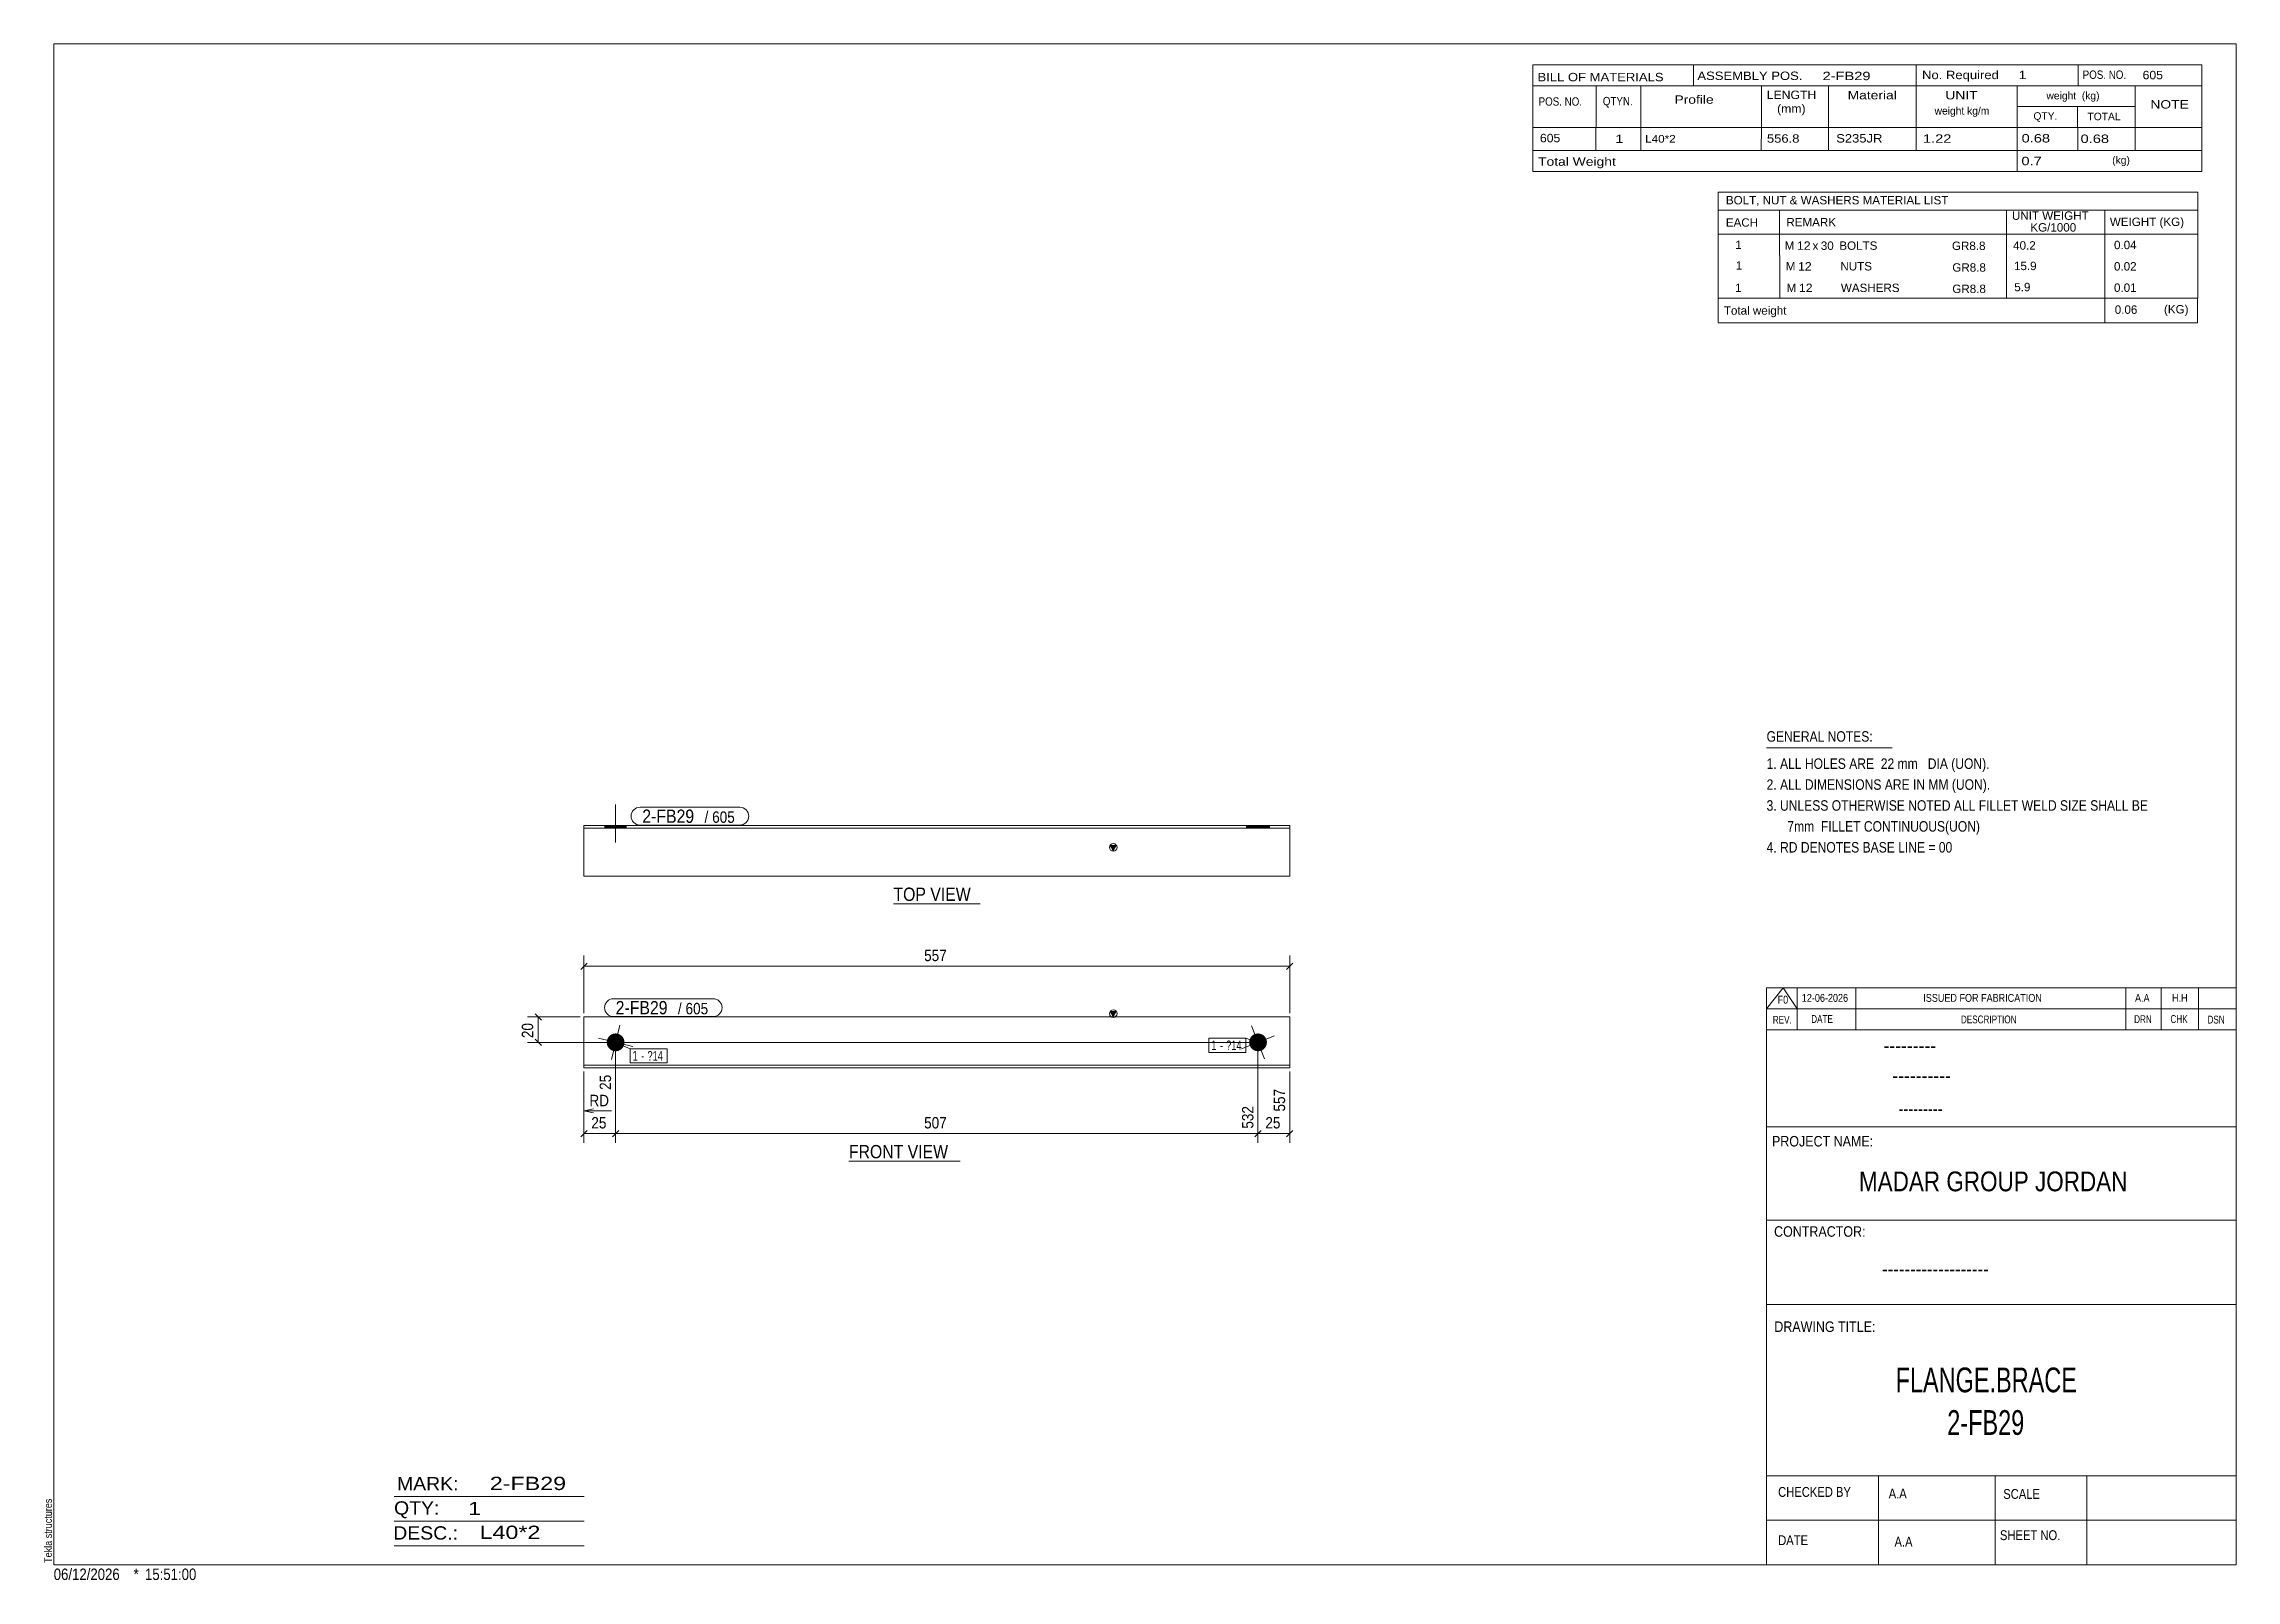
# Model space of a CAD drawing. Header units: millimetres. Extents: x 2 to 579, y 1 to 405.
import ezdxf

# ---------------------------------------------------------------- set-up
doc = ezdxf.new("R2010")
doc.units = ezdxf.units.MM
doc.linetypes.add('XKITLINE00', pattern=[0])
doc.linetypes.add('XKITLINE01', pattern=[4, 1, -1, 1, -1])
for name, color, linetype, lineweight in [('Bolt', 3, 'Continuous', 0), ('BoltMark', 7, 'Continuous', 0), ('Dimensions', 7, 'Continuous', 0), ('DrawingSheet', 5, 'Continuous', 0), ('OtherObjectType', 7, 'Continuous', 0), ('Part', 2, 'Continuous', 0), ('PartMark', 7, 'Continuous', 0)]:
    doc.layers.add(name, color=color, linetype=linetype, lineweight=lineweight)
doc.styles.add('@ARIAL_UNICODE_MS_BOLD', font='ARIAL.TTF')
doc.styles.add('ARIAL', font='ARIAL.TTF')
doc.styles.add('ARIAL_NARROW', font='ARIALN.TTF')
doc.styles.add('COMIC_SANS_MS_BOLD', font='COMICBD.TTF')
doc.styles.add('SWIS721_EX_BT', font='ARIAL.TTF')
doc.styles.add('SWISSE', font='ARIAL.TTF')

# ---------------------------------------------------------------- blocks, each defined once
blk = doc.blocks.new('*A1')
at = {"layer": 'Bolt'}
blk.add_hatch(color=3, dxfattribs=at).paths.add_polyline_path([(319.54, 141.61), (319.52, 141.67), (319.5, 141.72), (319.48, 141.78), (319.47, 141.83), (319.46, 141.89), (319.44, 141.94), (319.43, 142), (319.43, 142.06), (319.42, 142.11), (319.41, 142.17), (319.41, 142.23), (319.4, 142.28), (319.4, 142.34), (319.4, 142.4), (319.4, 142.46), (319.4, 142.51), (319.41, 142.57), (319.41, 142.63), (319.42, 142.68), (319.43, 142.74), (319.43, 142.8), (319.44, 142.85), (319.46, 142.91), (319.47, 142.97), (319.48, 143.02), (319.5, 143.08), (319.52, 143.13), (319.54, 143.18), (319.56, 143.24), (319.58, 143.29), (319.6, 143.34), (319.62, 143.4), (319.65, 143.45), (319.68, 143.5), (319.7, 143.55), (319.73, 143.6), (319.76, 143.65), (319.79, 143.69), (319.83, 143.74), (319.86, 143.79), (319.89, 143.83), (319.93, 143.88), (319.97, 143.92), (320, 143.97), (320.04, 144.01), (320.08, 144.05), (320.12, 144.09), (320.17, 144.13), (320.21, 144.17), (320.25, 144.2), (320.3, 144.24), (320.34, 144.27), (320.39, 144.31), (320.44, 144.34), (320.48, 144.37), (320.53, 144.4), (320.58, 144.43), (320.63, 144.46), (320.68, 144.48), (320.73, 144.51), (320.79, 144.53), (320.84, 144.55), (320.89, 144.58), (320.95, 144.6), (321, 144.61), (321.06, 144.63), (321.11, 144.65), (321.17, 144.66), (321.22, 144.68), (321.28, 144.69), (321.33, 144.7), (321.39, 144.71), (321.45, 144.71), (321.5, 144.72), (321.56, 144.73), (321.62, 144.73), (321.68, 144.73), (321.73, 144.73), (321.79, 144.73), (321.85, 144.73), (321.9, 144.73), (321.96, 144.72), (322.02, 144.71), (322.07, 144.71), (322.13, 144.7), (322.19, 144.69), (322.24, 144.68), (322.3, 144.66), (322.35, 144.65), (322.41, 144.63), (322.46, 144.61), (322.52, 144.6), (322.57, 144.58), (322.63, 144.55), (322.68, 144.53), (322.73, 144.51), (322.78, 144.48), (322.83, 144.46), (322.88, 144.43), (322.93, 144.4), (322.98, 144.37), (323.03, 144.34), (323.08, 144.31), (323.12, 144.27), (323.17, 144.24), (323.21, 144.2), (323.26, 144.17), (323.3, 144.13), (323.34, 144.09), (323.38, 144.05), (323.42, 144.01), (323.46, 143.97), (323.5, 143.92), (323.54, 143.88), (323.57, 143.83), (323.61, 143.79), (323.64, 143.74), (323.67, 143.7), (323.7, 143.65), (323.73, 143.6), (323.76, 143.55), (323.79, 143.5), (323.82, 143.45), (323.84, 143.4), (323.87, 143.35), (323.89, 143.29), (323.91, 143.24), (323.93, 143.19), (323.95, 143.13), (323.97, 143.08), (323.98, 143.02), (324, 142.97), (324.01, 142.91), (324.02, 142.85), (324.03, 142.8), (324.04, 142.74), (324.05, 142.69), (324.06, 142.63), (324.06, 142.57), (324.06, 142.51), (324.07, 142.46), (324.07, 142.4), (324.07, 142.34), (324.06, 142.29), (324.06, 142.23), (324.06, 142.17), (324.05, 142.11), (324.04, 142.06), (324.03, 142), (324.02, 141.94), (324.01, 141.89), (324, 141.83), (323.98, 141.78), (323.97, 141.72), (323.95, 141.67), (323.93, 141.61), (323.91, 141.56), (323.89, 141.51), (323.87, 141.45), (323.84, 141.4), (323.82, 141.35), (323.79, 141.3), (323.76, 141.25), (323.73, 141.2), (323.7, 141.15), (323.67, 141.1), (323.64, 141.06), (323.61, 141.01), (323.57, 140.96), (323.54, 140.92), (323.5, 140.88), (323.46, 140.83), (323.42, 140.79), (323.38, 140.75), (323.34, 140.71), (323.3, 140.67), (323.26, 140.63), (323.21, 140.6), (323.17, 140.56), (323.12, 140.53), (323.08, 140.49), (323.03, 140.46), (322.98, 140.43), (322.93, 140.4), (322.88, 140.37), (322.83, 140.34), (322.78, 140.31), (322.73, 140.29), (322.68, 140.27), (322.63, 140.24), (322.57, 140.22), (322.52, 140.2), (322.47, 140.18), (322.41, 140.17), (322.36, 140.15), (322.3, 140.14), (322.25, 140.12), (322.19, 140.11), (322.13, 140.1), (322.08, 140.09), (322.02, 140.08), (321.96, 140.08), (321.91, 140.07), (321.85, 140.07), (321.79, 140.07), (321.73, 140.07), (321.68, 140.07), (321.62, 140.07), (321.56, 140.07), (321.51, 140.08), (321.45, 140.08), (321.39, 140.09), (321.34, 140.1), (321.28, 140.11), (321.22, 140.12), (321.17, 140.14), (321.11, 140.15), (321.06, 140.17), (321, 140.18), (320.95, 140.2), (320.89, 140.22), (320.84, 140.24), (320.79, 140.27), (320.74, 140.29), (320.68, 140.31), (320.63, 140.34), (320.58, 140.37), (320.53, 140.4), (320.49, 140.43), (320.44, 140.46), (320.39, 140.49), (320.34, 140.52), (320.3, 140.56), (320.25, 140.59), (320.21, 140.63), (320.17, 140.67), (320.12, 140.71), (320.08, 140.75), (320.04, 140.79), (320, 140.83), (319.97, 140.87), (319.93, 140.92), (319.89, 140.96), (319.86, 141.01), (319.83, 141.05), (319.79, 141.1), (319.76, 141.15), (319.73, 141.2), (319.7, 141.25), (319.68, 141.3), (319.65, 141.35), (319.62, 141.4), (319.6, 141.45), (319.58, 141.51), (319.56, 141.56)], flags=17)
at = {"layer": 'Bolt', "color": 3, "linetype": 'XKITLINE00', "lineweight": 0}
for p, q in [((323.41, 138.05), (320.05, 146.75)), ((326.09, 144.08), (317.38, 140.72))]:
    blk.add_line(p, q, dxfattribs=at)
blk = doc.blocks.new('*A2')
at = {"layer": 'Bolt'}
blk.add_hatch(color=3, dxfattribs=at).paths.add_polyline_path([(153.37, 144.66), (153.43, 144.64), (153.48, 144.63), (153.54, 144.61), (153.59, 144.59), (153.64, 144.57), (153.7, 144.55), (153.75, 144.52), (153.8, 144.5), (153.85, 144.47), (153.9, 144.45), (153.95, 144.42), (154, 144.39), (154.05, 144.36), (154.1, 144.33), (154.14, 144.29), (154.19, 144.26), (154.24, 144.23), (154.28, 144.19), (154.32, 144.15), (154.37, 144.11), (154.41, 144.07), (154.45, 144.03), (154.49, 143.99), (154.53, 143.95), (154.56, 143.91), (154.6, 143.86), (154.64, 143.82), (154.67, 143.77), (154.7, 143.73), (154.74, 143.68), (154.77, 143.63), (154.8, 143.58), (154.82, 143.53), (154.85, 143.48), (154.88, 143.43), (154.9, 143.38), (154.92, 143.33), (154.95, 143.27), (154.97, 143.22), (154.99, 143.17), (155.01, 143.11), (155.02, 143.06), (155.04, 143), (155.05, 142.95), (155.06, 142.89), (155.08, 142.83), (155.09, 142.78), (155.09, 142.72), (155.1, 142.66), (155.11, 142.61), (155.11, 142.55), (155.11, 142.49), (155.12, 142.44), (155.12, 142.38), (155.12, 142.32), (155.11, 142.26), (155.11, 142.21), (155.1, 142.15), (155.1, 142.09), (155.09, 142.04), (155.08, 141.98), (155.07, 141.92), (155.06, 141.87), (155.04, 141.81), (155.03, 141.76), (155.01, 141.7), (154.99, 141.65), (154.97, 141.59), (154.95, 141.54), (154.93, 141.49), (154.91, 141.43), (154.88, 141.38), (154.86, 141.33), (154.83, 141.28), (154.8, 141.23), (154.77, 141.18), (154.74, 141.13), (154.71, 141.09), (154.68, 141.04), (154.64, 140.99), (154.61, 140.95), (154.57, 140.9), (154.54, 140.86), (154.5, 140.82), (154.46, 140.77), (154.42, 140.73), (154.38, 140.69), (154.33, 140.66), (154.29, 140.62), (154.25, 140.58), (154.2, 140.55), (154.16, 140.51), (154.11, 140.48), (154.06, 140.45), (154.01, 140.42), (153.96, 140.39), (153.92, 140.36), (153.86, 140.33), (153.81, 140.31), (153.76, 140.28), (153.71, 140.26), (153.66, 140.24), (153.6, 140.21), (153.55, 140.19), (153.5, 140.18), (153.44, 140.16), (153.39, 140.14), (153.33, 140.13), (153.27, 140.12), (153.22, 140.11), (153.16, 140.1), (153.1, 140.09), (153.05, 140.08), (152.99, 140.07), (152.93, 140.07), (152.88, 140.07), (152.82, 140.07), (152.76, 140.07), (152.71, 140.07), (152.65, 140.07), (152.59, 140.07), (152.53, 140.08), (152.48, 140.09), (152.42, 140.09), (152.36, 140.1), (152.31, 140.11), (152.25, 140.13), (152.2, 140.14), (152.14, 140.16), (152.09, 140.17), (152.03, 140.19), (151.98, 140.21), (151.92, 140.23), (151.87, 140.25), (151.82, 140.27), (151.77, 140.3), (151.72, 140.32), (151.66, 140.35), (151.61, 140.38), (151.57, 140.41), (151.52, 140.44), (151.47, 140.47), (151.42, 140.5), (151.38, 140.54), (151.33, 140.57), (151.29, 140.61), (151.24, 140.65), (151.2, 140.68), (151.16, 140.72), (151.12, 140.76), (151.08, 140.81), (151.04, 140.85), (151, 140.89), (150.97, 140.93), (150.93, 140.98), (150.9, 141.03), (150.86, 141.07), (150.83, 141.12), (150.8, 141.17), (150.77, 141.22), (150.74, 141.27), (150.72, 141.32), (150.69, 141.37), (150.67, 141.42), (150.64, 141.47), (150.62, 141.53), (150.6, 141.58), (150.58, 141.63), (150.56, 141.69), (150.54, 141.74), (150.53, 141.8), (150.51, 141.85), (150.5, 141.91), (150.49, 141.96), (150.48, 142.02), (150.47, 142.08), (150.47, 142.13), (150.46, 142.19), (150.45, 142.25), (150.45, 142.31), (150.45, 142.36), (150.45, 142.42), (150.45, 142.48), (150.45, 142.53), (150.46, 142.59), (150.46, 142.65), (150.47, 142.71), (150.48, 142.76), (150.49, 142.82), (150.5, 142.87), (150.51, 142.93), (150.53, 142.99), (150.54, 143.04), (150.56, 143.1), (150.57, 143.15), (150.59, 143.2), (150.61, 143.26), (150.64, 143.31), (150.66, 143.36), (150.68, 143.42), (150.71, 143.47), (150.74, 143.52), (150.76, 143.57), (150.79, 143.62), (150.82, 143.66), (150.86, 143.71), (150.89, 143.76), (150.92, 143.81), (150.96, 143.85), (150.99, 143.9), (151.03, 143.94), (151.07, 143.98), (151.11, 144.02), (151.15, 144.06), (151.19, 144.1), (151.23, 144.14), (151.28, 144.18), (151.32, 144.22), (151.36, 144.25), (151.41, 144.29), (151.46, 144.32), (151.5, 144.35), (151.55, 144.38), (151.6, 144.41), (151.65, 144.44), (151.7, 144.47), (151.75, 144.49), (151.8, 144.52), (151.86, 144.54), (151.91, 144.56), (151.96, 144.58), (152.02, 144.6), (152.07, 144.62), (152.13, 144.64), (152.18, 144.65), (152.24, 144.67), (152.29, 144.68), (152.35, 144.69), (152.41, 144.7), (152.46, 144.71), (152.52, 144.72), (152.58, 144.72), (152.63, 144.73), (152.69, 144.73), (152.75, 144.73), (152.8, 144.73), (152.86, 144.73), (152.92, 144.73), (152.98, 144.72), (153.03, 144.72), (153.09, 144.71), (153.15, 144.7), (153.2, 144.69), (153.26, 144.68), (153.32, 144.67)], flags=17)
at = {"layer": 'Bolt', "color": 3, "linetype": 'XKITLINE00', "lineweight": 0}
for p, q in [((151.72, 137.85), (153.85, 146.94)), ((148.24, 143.46), (157.33, 141.34))]:
    blk.add_line(p, q, dxfattribs=at)
blk = doc.blocks.new('*A3')
at = {"layer": 'Part'}
blk.add_hatch(color=2, dxfattribs=at).paths.add_polyline_path([(282.86, 150.47), (284.46, 150.47), (283.66, 149.07)], flags=17)
at = {"layer": 'Part', "color": 2, "linetype": 'XKITLINE00', "lineweight": 0}
for p, q in [((283.66, 149.07), (282.86, 150.47)), ((282.86, 150.47), (284.46, 150.47)), ((284.46, 150.47), (283.66, 149.07)), ((144.45, 149.07), (144.45, 135.73)), ((144.45, 149.07), (330.07, 149.07)), ((330.07, 149.07), (330.07, 136.4)), ((144.45, 136.4), (330.07, 136.4)), ((144.45, 135.73), (330.07, 135.73)), ((330.07, 136.4), (330.07, 135.73))]:
    blk.add_line(p, q, dxfattribs=at)
blk.add_circle((283.66, 149.97), 1, dxfattribs=at)
blk = doc.blocks.new('*A4')
at = {"layer": 'Bolt'}
blk.add_hatch(color=3, dxfattribs=at).paths.add_polyline_path([(324.75, 199.43), (324.75, 198.77), (318.72, 198.77), (318.72, 199.43)], flags=17)
at = {"layer": 'Bolt', "color": 3, "linetype": 'XKITLINE00', "lineweight": 0}
for p, q in [((318.72, 198.77), (318.72, 199.43)), ((321.73, 198.77), (321.73, 199.43)), ((324.75, 198.77), (324.75, 199.43))]:
    blk.add_line(p, q, dxfattribs=at)
blk = doc.blocks.new('*A5')
at = {"layer": 'Bolt'}
blk.add_hatch(color=3, dxfattribs=at).paths.add_polyline_path([(149.98, 198.77), (149.98, 199.43), (155.59, 199.43), (155.59, 198.77)], flags=17)
at = {"layer": 'Bolt', "color": 3, "linetype": 'XKITLINE00', "lineweight": 0}
for p, q in [((152.78, 194.93), (152.78, 204.93)), ((149.98, 198.77), (149.98, 199.43)), ((155.59, 198.77), (155.59, 199.43))]:
    blk.add_line(p, q, dxfattribs=at)
blk = doc.blocks.new('*A6')
at = {"layer": 'Part'}
blk.add_hatch(color=2, dxfattribs=at).paths.add_polyline_path([(282.86, 194.17), (284.46, 194.17), (283.66, 192.77)], flags=17)
at = {"layer": 'Part', "color": 2, "linetype": 'XKITLINE00', "lineweight": 0}
for p, q in [((144.45, 199.43), (144.45, 198.77)), ((330.07, 199.43), (144.45, 199.43)), ((330.07, 198.77), (144.45, 198.77)), ((144.45, 198.77), (144.45, 186.1)), ((330.07, 198.77), (330.07, 199.43)), ((330.07, 198.77), (330.07, 186.1)), ((283.66, 192.77), (282.86, 194.17)), ((282.86, 194.17), (284.46, 194.17)), ((284.46, 194.17), (283.66, 192.77)), ((330.07, 186.1), (144.45, 186.1))]:
    blk.add_line(p, q, dxfattribs=at)
at = {"layer": 'Part', "color": 7, "linetype": 'XKITLINE01', "lineweight": 0}
for p, q in [((144.45, 198.77), (144.45, 199.43)), ((330.07, 199.43), (330.07, 198.77))]:
    blk.add_line(p, q, dxfattribs=at)
at = {"layer": 'Part', "color": 2, "linetype": 'XKITLINE00', "lineweight": 0}
blk.add_circle((283.66, 193.67), 1, dxfattribs=at)
blk = doc.blocks.new('*A7')
at = {"layer": 'DrawingSheet', "color": 5, "linetype": 'XKITLINE00', "lineweight": 0}
for p, q in [((579, 405), (5, 405)), ((5, 405), (5, 5)), ((579, 5), (579, 405)), ((5, 5), (579, 5))]:
    blk.add_line(p, q, dxfattribs=at)
at = {"layer": 'DrawingSheet', "color": 5, "style": 'ARIAL', "width": 0.85}
blk.add_text('Tekla structures', height=2, rotation=90, dxfattribs=at).set_placement((4.5, 5.5))
blk = doc.blocks.new('*A8')
at = {"layer": 'OtherObjectType', "color": 7, "linetype": 'XKITLINE00', "lineweight": 0}
for p, q in [((442.76, 365.95), (442.75, 354.95)), ((442.76, 365.95), (568.88, 365.95)), ((568.88, 365.95), (568.88, 354.95)), ((442.75, 361.3), (568.88, 361.3)), ((458.87, 361.31), (458.87, 354.95)), ((518.57, 361.31), (518.57, 354.95)), ((544.47, 361.29), (544.47, 354.95)), ((442.76, 354.92), (442.76, 349.42)), ((442.77, 354.95), (568.88, 354.95)), ((458.92, 354.95), (458.92, 349.33)), ((518.57, 354.95), (518.57, 349.33)), ((544.5, 354.95), (544.5, 349.45)), ((568.88, 354.95), (568.88, 349.45)), ((442.79, 349.33), (442.79, 343.72)), ((458.95, 349.33), (458.95, 343.71)), ((518.57, 349.33), (518.57, 343.71)), ((544.5, 349.33), (544.5, 343.83)), ((568.88, 349.33), (568.88, 343.83)), ((442.79, 343.7), (442.79, 338.13)), ((458.95, 343.71), (458.95, 338.09)), ((518.57, 343.71), (518.57, 338.09)), ((544.5, 343.71), (544.5, 338.1)), ((568.88, 343.71), (568.88, 338.1)), ((568.88, 338.1), (442.75, 338.13)), ((442.78, 338.09), (442.78, 331.69)), ((442.85, 338.09), (568.87, 338.09)), ((544.5, 338.06), (544.5, 331.64)), ((568.87, 338.06), (568.87, 331.65)), ((442.77, 331.65), (568.87, 331.65))]:
    blk.add_line(p, q, dxfattribs=at)
at = {"layer": 'OtherObjectType', "color": 7, "style": 'ARIAL_NARROW'}
for s, width, p in [('BOLT, NUT & WASHERS MATERIAL LIST', 1.211571, (444.79, 362.79)), ('EACH', 1.211571, (444.78, 356.92)), ('REMARK', 1.211571, (460.7, 357.01)), ('UNIT WEIGHT', 1.211571, (520.03, 358.72)), (' KG/1000', 1.211571, (524.02, 355.63)), ('WEIGHT (KG)', 1.211571, (545.78, 357.1)), ('1', 1.211571, (447.26, 351.05)), ('M', 1.211571, (460.26, 350.85)), ('12', 1.275, (463.5, 350.83)), ('x', 1.211571, (467.58, 350.83)), ('30', 1.211571, (469.76, 350.82)), ('BOLTS', 1.211571, (474.63, 350.84)), ('GR8.8', 1.211571, (504.25, 350.79)), ('40.2', 1.211571, (520.34, 350.88)), ('0.04', 1.211571, (546.87, 351.01)), ('1', 1.211571, (447.4, 345.61)), ('M', 1.211571, (460.54, 345.41)), ('12', 1.275, (463.78, 345.39)), ('NUTS', 1.211571, (474.91, 345.41)), ('GR8.8', 1.211571, (504.35, 345.09)), ('15.9', 1.211571, (520.56, 345.5)), ('0.02', 1.211571, (546.87, 345.39)), ('1', 1.211571, (447.24, 339.74)), ('M', 1.211571, (460.76, 339.74)), ('12', 1.275, (464, 339.72)), ('WASHERS', 1.211571, (475.04, 339.73)), ('GR8.8', 1.211571, (504.35, 339.47)), ('5.9', 1.211571, (520.64, 339.94)), ('0.01', 1.211571, (546.87, 339.78)), ('Total weight', 1.211571, (444.26, 333.77)), ('0.06', 1.211571, (547.07, 334)), ('(KG)', 1.211571, (560.02, 334.1))]:
    blk.add_text(s, height=2.2, dxfattribs=dict(at, width=width)).set_placement(p)
blk = doc.blocks.new('*A9')
at = {"layer": 'OtherObjectType', "color": 7, "linetype": 'XKITLINE00', "lineweight": 0}
blk.add_line((455.5, 219.82), (488.5, 219.82), dxfattribs=at)
at = {"layer": 'OtherObjectType', "color": 7, "style": 'ARIAL_NARROW', "width": 1.008832}
for s, p in [('GENERAL NOTES:', (455.5, 221.47)), ('1. ALL HOLES ARE  22 mm   DIA (UON).', (455.5, 214.32)), ('2. ALL DIMENSIONS ARE IN MM (UON).', (455.5, 208.82)), ('3. UNLESS OTHERWISE NOTED ALL FILLET WELD SIZE SHALL BE', (455.5, 203.32)), ('7mm  FILLET CONTINUOUS(UON)', (460.95, 197.82)), ('4. RD DENOTES BASE LINE = 00', (455.5, 192.32))]:
    blk.add_text(s, height=2.75, dxfattribs=at).set_placement(p)
blk = doc.blocks.new('*A10')
at = {"layer": 'OtherObjectType', "color": 7, "linetype": 'XKITLINE00', "lineweight": 0}
for p, q in [((455.5, 156.76), (579, 156.76)), ((455.5, 151.21), (459.82, 156.76)), ((455.5, 151.21), (455.5, 156.76)), ((459.82, 156.76), (463.53, 151.21)), ((463.53, 151.21), (463.53, 156.76)), ((478.97, 151.21), (478.97, 156.76)), ((549.98, 151.21), (549.98, 156.76)), ((559.24, 151.21), (559.24, 156.76)), ((569.12, 151.21), (569.12, 156.76)), ((579, 151.21), (579, 156.76)), ((455.5, 151.21), (579, 151.21)), ((455.5, 145.65), (455.5, 151.21)), ((459.21, 151.21), (579, 151.21)), ((463.53, 145.65), (463.53, 151.21)), ((478.97, 145.65), (478.97, 151.21)), ((549.98, 145.65), (549.98, 151.21)), ((559.24, 145.65), (559.24, 151.21)), ((569.12, 145.65), (569.12, 151.21)), ((579, 145.65), (579, 151.21))]:
    blk.add_line(p, q, dxfattribs=at)
at = {"layer": 'OtherObjectType', "color": 7, "style": 'ARIAL_NARROW'}
for s, height, width, p in [('F0', 2.058, 1.008832, (458.4, 152.59)), ('12-06-2026', 2.058, 1.008832, (464.76, 153.06)), ('ISSUED FOR FABRICATION', 2.0583, 1.008832, (496.71, 153.06)), ('A.A', 2.058, 1.008832, (552.4, 153.06)), ('H.H', 2.058, 1.008832, (562.13, 153.06)), ('REV.', 2.058, 0.907949, (457.13, 147.31)), ('DATE', 2.058, 0.907949, (467.23, 147.5)), ('DESCRIPTION', 2.0583, 0.907949, (506.61, 147.39)), ('DRN', 2.058, 0.907949, (552.17, 147.47)), ('CHK', 2.058, 0.907949, (561.72, 147.5)), ('DSN', 2.058, 0.907949, (571.47, 147.35))]:
    blk.add_text(s, height=height, dxfattribs=dict(at, width=width)).set_placement(p)
blk = doc.blocks.new('*A11')
at = {"layer": 'OtherObjectType', "color": 6, "linetype": 'XKITLINE00', "lineweight": 0}
for p, q in [((94.5, 23), (144.5, 23)), ((94.5, 16.5), (144.5, 16.5)), ((94.5, 10), (144.5, 10))]:
    blk.add_line(p, q, dxfattribs=at)
at = {"layer": 'OtherObjectType', "color": 6, "style": 'ARIAL_NARROW'}
for s, width, p in [('MARK:', 1.275, (95.27, 24.58)), ('2-FB29', 1.525501, (119.69, 24.65)), ('QTY:', 1.275, (94.5, 18.19)), ('1', 1.525501, (113.99, 18.05)), ('DESC.:', 1.275, (94.29, 11.63)), ('L40*2', 1.525501, (117, 11.79))]:
    blk.add_text(s, height=3.5, dxfattribs=dict(at, width=width)).set_placement(p)
blk = doc.blocks.new('*A12')
at = {"layer": 'OtherObjectType', "color": 2, "linetype": 'XKITLINE00', "lineweight": 0}
for p, q in [((455.5, 145.65), (579, 145.65)), ((455.5, 5), (455.5, 145.64)), ((578.98, 145.64), (579, 5)), ((579, 120.14), (455.5, 120.14)), ((455.5, 95.63), (579, 95.63)), ((579, 73.49), (455.5, 73.49)), ((579, 28.4), (455.5, 28.4)), ((484.94, 28.4), (484.94, 5)), ((515.62, 5), (515.62, 28.4)), ((539.75, 5), (539.75, 28.4)), ((579, 16.7), (455.5, 16.7)), ((579, 5), (455.5, 5))]:
    blk.add_line(p, q, dxfattribs=at)
at = {"layer": 'OtherObjectType', "color": 4, "style": '@ARIAL_UNICODE_MS_BOLD', "width": 0.85}
blk.add_text('---------', height=3.9, dxfattribs=at).set_placement((486.23, 139.59))
at = {"layer": 'OtherObjectType', "color": 7, "style": 'ARIAL', "width": 0.85}
for s, height, p in [('----------', 3.9, (488.56, 131.77)), ('---------', 3.25, (490.21, 123.31))]:
    blk.add_text(s, height=height, dxfattribs=at).set_placement(p)
at = {"layer": 'OtherObjectType', "color": 3, "width": 0.85}
for s, style, p in [('PROJECT NAME:', 'SWIS721_EX_BT', (456.92, 115.01)), ('CONTRACTOR:', 'SWISSE', (457.47, 91.27)), ('DRAWING TITLE:', 'SWIS721_EX_BT', (457.53, 66.24))]:
    blk.add_text(s, height=2.7618, dxfattribs=dict(at, style=style)).set_placement(p)
at = {"layer": 'OtherObjectType', "color": 7, "width": 0.85}
for s, height, p in [('MADAR GROUP JORDAN', 5.2, (479.79, 103.23)), ('CHECKED BY', 2.592, (458.53, 22.86)), ('A.A', 2.592, (487.61, 22.45)), ('SCALE', 2.592, (517.74, 22.33)), ('DATE', 2.592, (458.54, 10.16)), ('A.A', 2.592, (489.14, 9.76)), ('SHEET NO.', 2.592, (516.87, 11.49))]:
    blk.add_text(s, height=height, dxfattribs=at).set_placement(p)
at = {"layer": 'OtherObjectType', "color": 1}
for s, height, style, width, p in [('-------------------', 3.9, 'COMIC_SANS_MS_BOLD', 0.85, (485.87, 80.86)), ('FLANGE.BRACE', 6.5, 'ARIAL', 0.68, (489.43, 50.37)), ('2-FB29', 6.5, 'ARIAL', 0.68, (503.02, 39.17))]:
    blk.add_text(s, height=height, dxfattribs=dict(at, style=style, width=width)).set_placement(p)
blk = doc.blocks.new('*A13')
at = {"layer": 'OtherObjectType', "color": 7, "linetype": 'XKITLINE00', "lineweight": 0}
for p, q in [((393.98, 399.5), (569.98, 399.5)), ((393.98, 399.5), (393.98, 388.5)), ((436.26, 399.42), (436.26, 393.87)), ((494.85, 394), (494.85, 399.5)), ((537.43, 393.96), (537.43, 399.42)), ((569.98, 394), (569.98, 399.5)), ((393.98, 394), (569.98, 394)), ((410.64, 394), (410.64, 383)), ((422.4, 393.98), (422.4, 383.03)), ((454.12, 393.99), (454.13, 383)), ((471.78, 393.98), (471.78, 383)), ((494.85, 393.98), (494.85, 383)), ((521.43, 394), (521.43, 383)), ((552.42, 394), (552.42, 383)), ((569.98, 394), (569.98, 388.5)), ((393.98, 388.5), (393.98, 383)), ((521.45, 388.52), (552.45, 388.52)), ((537.28, 388.52), (537.28, 383)), ((569.98, 388.5), (569.98, 383)), ((393.98, 383), (569.98, 383)), ((393.98, 383), (393.98, 376.95)), ((410.63, 383), (410.63, 376.95)), ((422.44, 382.99), (422.44, 376.95)), ((454.12, 383), (454.11, 376.95)), ((471.79, 383), (471.79, 376.95)), ((494.87, 383), (494.87, 376.95)), ((521.44, 383), (521.44, 376.95)), ((537.33, 382.95), (537.33, 376.95)), ((552.43, 383), (552.43, 376.95)), ((569.98, 383), (569.98, 376.95)), ((393.98, 376.95), (569.98, 376.95)), ((393.98, 376.95), (393.98, 371.45)), ((521.44, 376.95), (521.44, 371.45)), ((569.98, 376.95), (569.98, 371.45)), ((393.98, 371.45), (569.98, 371.45))]:
    blk.add_line(p, q, dxfattribs=at)
at = {"layer": 'OtherObjectType', "color": 7, "style": 'ARIAL_NARROW'}
for s, height, width, p in [('No. Required', 2.2, 1.36, (496.39, 395.72)), ('1', 2.2, 1.525501, (521.75, 395.72)), ('POS. NO.', 2.2, 1.02, (538.63, 395.79)), ('605', 2.2, 1.270501, (554.4, 395.69)), ('BILL OF MATERIALS', 2.2, 1.36, (395.25, 395.16)), ('ASSEMBLY POS.', 2.2, 1.36, (437.3, 395.5)), ('LENGTH', 2.2, 1.275, (455.54, 390.49)), ('2-FB29', 2.2, 1.525501, (470.23, 395.46)), ('Material', 2.2, 1.445, (476.81, 390.41)), ('UNIT', 2.2, 1.445, (502.52, 390.4)), ('weight  (kg)', 1.98, 1.19, (529.11, 390.39)), ('POS. NO.', 2.2, 1.02, (395.53, 388.74)), ('QTYN.', 2.2, 1.02, (412.42, 388.84)), ('Profile', 2.2, 1.445, (431.26, 389.25)), ('(mm)', 2.2, 1.275, (458.26, 386.86)), ('weight kg/m', 1.98, 1.19, (499.69, 386.4)), ('QTY.', 1.98, 1.19, (525.68, 385.03)), ('TOTAL', 1.98, 1.19, (539.9, 384.91)), ('NOTE', 2.2, 1.445, (556.44, 387.99)), ('605', 2.2, 1.270501, (395.89, 379.12)), ('1', 2.2, 1.525501, (415.71, 378.91)), ('L40*2', 1.98, 1.355501, (423.56, 379.04)), ('556.8', 2.2, 1.355501, (455.59, 379.01)), ('S235JR', 2.2, 1.355501, (473.81, 379.05)), ('1.22', 2.2, 1.525501, (496.62, 378.99)), ('0.68', 2.2, 1.525501, (522.57, 379.07)), ('0.68', 2.2, 1.525501, (538.08, 378.94)), ('Total Weight', 2.2, 1.445, (395.4, 372.94)), ('0.7', 2.2, 1.525501, (522.52, 373.09)), ('(kg)', 1.98, 1.19, (546.4, 373.46))]:
    blk.add_text(s, height=height, dxfattribs=dict(at, width=width)).set_placement(p)
blk = doc.blocks.new('*A14')
at = {"layer": 'OtherObjectType', "color": 7, "style": 'ARIAL_NARROW', "width": 1.008832}
for s, p in [('06/12/2026', (4.99, 1)), ('*', (26, 1)), ('15:51:00', (29, 1))]:
    blk.add_text(s, height=3, dxfattribs=at).set_placement(p)
blk = doc.blocks.new('*A15')
at = {"layer": 'Dimensions', "color": 7, "linetype": 'XKITLINE00', "lineweight": 0}
for p, q in [((143.45, 149.07), (129.6, 149.07)), ((131.6, 149.91), (133.3, 148.22)), ((132.45, 142.4), (132.45, 149.07)), ((320.73, 142.4), (129.6, 142.4)), ((131.6, 143.25), (133.3, 141.55))]:
    blk.add_line(p, q, dxfattribs=at)
at = {"layer": 'Dimensions', "color": 3}
for p in [(132.45, 149.07), (132.45, 142.4)]:
    blk.add_point(p, dxfattribs=at)
at = {"layer": 'Dimensions', "color": 3, "style": 'ARIAL', "width": 0.85}
blk.add_text('20', height=3, rotation=90.00021, dxfattribs=at).set_placement((131.1, 143.51))
blk = doc.blocks.new('*A16')
at = {"layer": 'Dimensions', "color": 7, "linetype": 'XKITLINE00', "lineweight": 0}
for p, q in [((145.3, 163.25), (143.6, 161.55)), ((144.45, 150.07), (144.45, 165.25)), ((144.45, 162.4), (330.07, 162.4)), ((330.92, 163.25), (329.22, 161.55)), ((330.07, 150.07), (330.07, 165.25))]:
    blk.add_line(p, q, dxfattribs=at)
at = {"layer": 'Dimensions', "color": 3}
for p in [(144.45, 162.4), (330.07, 162.4)]:
    blk.add_point(p, dxfattribs=at)
at = {"layer": 'Dimensions', "color": 3, "style": 'ARIAL', "width": 0.85}
blk.add_text('557', height=3, dxfattribs=at).set_placement((233.92, 163.75))
blk = doc.blocks.new('*A17')
at = {"layer": 'Dimensions', "color": 7, "linetype": 'XKITLINE00', "lineweight": 0}
for p, q in [((152.78, 141.4), (152.78, 116)), ((144.45, 134.73), (144.45, 116)), ((144.45, 134.73), (144.45, 122)), ((146.95, 124.9), (144.45, 124.4)), ((146.95, 123.9), (144.45, 124.4)), ((151.67, 124.4), (144.45, 124.4)), ((145.3, 119.25), (143.6, 117.55)), ((144.45, 118.4), (152.78, 118.4)), ((153.63, 119.25), (151.93, 117.55))]:
    blk.add_line(p, q, dxfattribs=at)
at = {"layer": 'Dimensions', "color": 7}
blk.add_point((144.45, 124.4), dxfattribs=at)
at = {"layer": 'Dimensions', "color": 3}
for p in [(144.45, 118.4), (152.78, 118.4)]:
    blk.add_point(p, dxfattribs=at)
at = {"layer": 'Dimensions', "color": 3, "style": 'ARIAL', "width": 0.85}
blk.add_text('25', height=3, rotation=90.00021, dxfattribs=at).set_placement((151.58, 129.9))
for s, p in [('RD', (145.89, 125.6)), ('25', (146.39, 119.75))]:
    blk.add_text(s, height=3, dxfattribs=at).set_placement(p)
blk = doc.blocks.new('*A18')
at = {"layer": 'Dimensions', "color": 7, "linetype": 'XKITLINE00', "lineweight": 0}
for p, q in [((152.78, 141.4), (152.78, 116)), ((321.73, 141.4), (321.73, 116)), ((153.63, 119.25), (151.93, 117.55)), ((152.78, 118.4), (321.73, 118.4)), ((322.58, 119.25), (320.88, 117.55))]:
    blk.add_line(p, q, dxfattribs=at)
at = {"layer": 'Dimensions', "color": 3}
for p in [(152.78, 118.4), (321.73, 118.4)]:
    blk.add_point(p, dxfattribs=at)
at = {"layer": 'Dimensions', "color": 3, "style": 'ARIAL', "width": 0.85}
blk.add_text('507', height=3, dxfattribs=at).set_placement((233.92, 119.75))
blk.add_text('532', height=3, rotation=90.00021, dxfattribs=at).set_placement((320.53, 119.7))
blk = doc.blocks.new('*A19')
at = {"layer": 'Dimensions', "color": 7, "linetype": 'XKITLINE00', "lineweight": 0}
for p, q in [((321.73, 141.4), (321.73, 116)), ((330.07, 134.73), (330.07, 116)), ((322.58, 119.25), (320.88, 117.55)), ((321.73, 118.4), (330.07, 118.4)), ((330.92, 119.25), (329.22, 117.55))]:
    blk.add_line(p, q, dxfattribs=at)
at = {"layer": 'Dimensions', "color": 3}
for p in [(321.73, 118.4), (330.07, 118.4)]:
    blk.add_point(p, dxfattribs=at)
at = {"layer": 'Dimensions', "color": 3, "style": 'ARIAL', "width": 0.85}
blk.add_text('557', height=3, rotation=90.00021, dxfattribs=at).set_placement((328.87, 124.2))
blk.add_text('25', height=3, dxfattribs=at).set_placement((323.67, 119.75))
blk = doc.blocks.new('*A20')
at = {"layer": 'BoltMark', "color": 7, "linetype": 'XKITLINE00', "lineweight": 0}
for p, q in [((152.78, 142.4), (156.62, 140.71)), ((156.62, 140.71), (166.31, 140.71)), ((156.62, 137.01), (156.62, 140.71)), ((166.31, 137.01), (166.31, 140.71)), ((156.62, 137.01), (166.31, 137.01))]:
    blk.add_line(p, q, dxfattribs=at)
at = {"layer": 'BoltMark', "color": 3, "style": 'ARIAL_NARROW', "width": 0.85}
for s, p in [('1', (157.22, 137.61)), ('-', (159.49, 137.61)), ('?14', (161.15, 137.61))]:
    blk.add_text(s, height=2.5, dxfattribs=at).set_placement(p)
blk = doc.blocks.new('*A21')
at = {"layer": 'BoltMark', "color": 7, "linetype": 'XKITLINE00', "lineweight": 0}
for p, q in [((308.84, 143.47), (318.53, 143.47)), ((308.84, 139.77), (308.84, 143.47)), ((308.84, 139.77), (318.53, 139.77)), ((318.53, 139.77), (318.53, 143.47)), ((321.73, 142.4), (318.53, 143.47))]:
    blk.add_line(p, q, dxfattribs=at)
at = {"layer": 'BoltMark', "color": 3, "style": 'ARIAL_NARROW', "width": 0.85}
for s, p in [('1', (309.44, 140.37)), ('-', (311.71, 140.37)), ('?14', (313.37, 140.37))]:
    blk.add_text(s, height=2.5, dxfattribs=at).set_placement(p)
blk = doc.blocks.new('*A22')
at = {"layer": 'PartMark', "color": 7, "linetype": 'XKITLINE00', "lineweight": 0}
for p, q in [((152.2, 153.87), (178.44, 153.87)), ((152.2, 149.17), (178.44, 149.17))]:
    blk.add_line(p, q, dxfattribs=at)
for centre, start, end in [((152.2, 151.52), 90, 270), ((178.44, 151.52), 270, 90)]:
    blk.add_arc(centre, 2.35, start, end, dxfattribs=at)
at = {"layer": 'PartMark', "color": 1, "style": 'ARIAL', "width": 0.85}
blk.add_text('2-FB29', height=3.5, dxfattribs=at).set_placement((152.8, 149.77))
at = {"layer": 'PartMark', "color": 3, "style": 'ARIAL', "width": 0.85}
for s, p in [('/', (169.16, 149.77)), ('605', (171.17, 149.77))]:
    blk.add_text(s, height=3, dxfattribs=at).set_placement(p)
blk = doc.blocks.new('*A23')
at = {"layer": 'OtherObjectType', "color": 7, "linetype": 'XKITLINE00', "lineweight": 0}
blk.add_line((214.13, 111.15), (243.43, 111.15), dxfattribs=at)
at = {"layer": 'OtherObjectType', "color": 7, "style": 'ARIAL', "width": 0.85}
blk.add_text('FRONT VIEW', height=3.5, dxfattribs=at).set_placement((214.13, 111.9))
blk = doc.blocks.new('*A24')
at = {"layer": 'PartMark', "color": 7, "linetype": 'XKITLINE00', "lineweight": 0}
for p, q in [((159.2, 204.23), (185.44, 204.23)), ((159.2, 199.53), (185.44, 199.53))]:
    blk.add_line(p, q, dxfattribs=at)
for centre, start, end in [((159.2, 201.88), 90, 270), ((185.44, 201.88), 270, 90)]:
    blk.add_arc(centre, 2.35, start, end, dxfattribs=at)
at = {"layer": 'PartMark', "color": 1, "style": 'ARIAL', "width": 0.85}
blk.add_text('2-FB29', height=3.5, dxfattribs=at).set_placement((159.8, 200.13))
at = {"layer": 'PartMark', "color": 3, "style": 'ARIAL', "width": 0.85}
for s, p in [('/', (176.16, 200.13)), ('605', (178.17, 200.13))]:
    blk.add_text(s, height=3, dxfattribs=at).set_placement(p)
blk = doc.blocks.new('*A25')
at = {"layer": 'OtherObjectType', "color": 7, "linetype": 'XKITLINE00', "lineweight": 0}
blk.add_line((225.85, 178.85), (248.67, 178.85), dxfattribs=at)
at = {"layer": 'OtherObjectType', "color": 7, "style": 'ARIAL', "width": 0.85}
blk.add_text('TOP VIEW', height=3.5, dxfattribs=at).set_placement((225.85, 179.6))

msp = doc.modelspace()

# ---------------------------------------------------------------- block references
at = {"lineweight": 0}
for name in ['*A7', '*A13', '*A8', '*A9', '*A5', '*A24', '*A4', '*A25', '*A16', '*A10', '*A22', '*A15', '*A2', '*A1', '*A12', '*A17', '*A18', '*A20', '*A21', '*A19', '*A23', '*A11', '*A14']:
    msp.add_blockref(name, (0, 0), dxfattribs=at)
at = {"layer": 'Part', "lineweight": 0}
for name in ['*A6', '*A3']:
    msp.add_blockref(name, (0, 0), dxfattribs=at)

doc.saveas('drawing.dxf')
